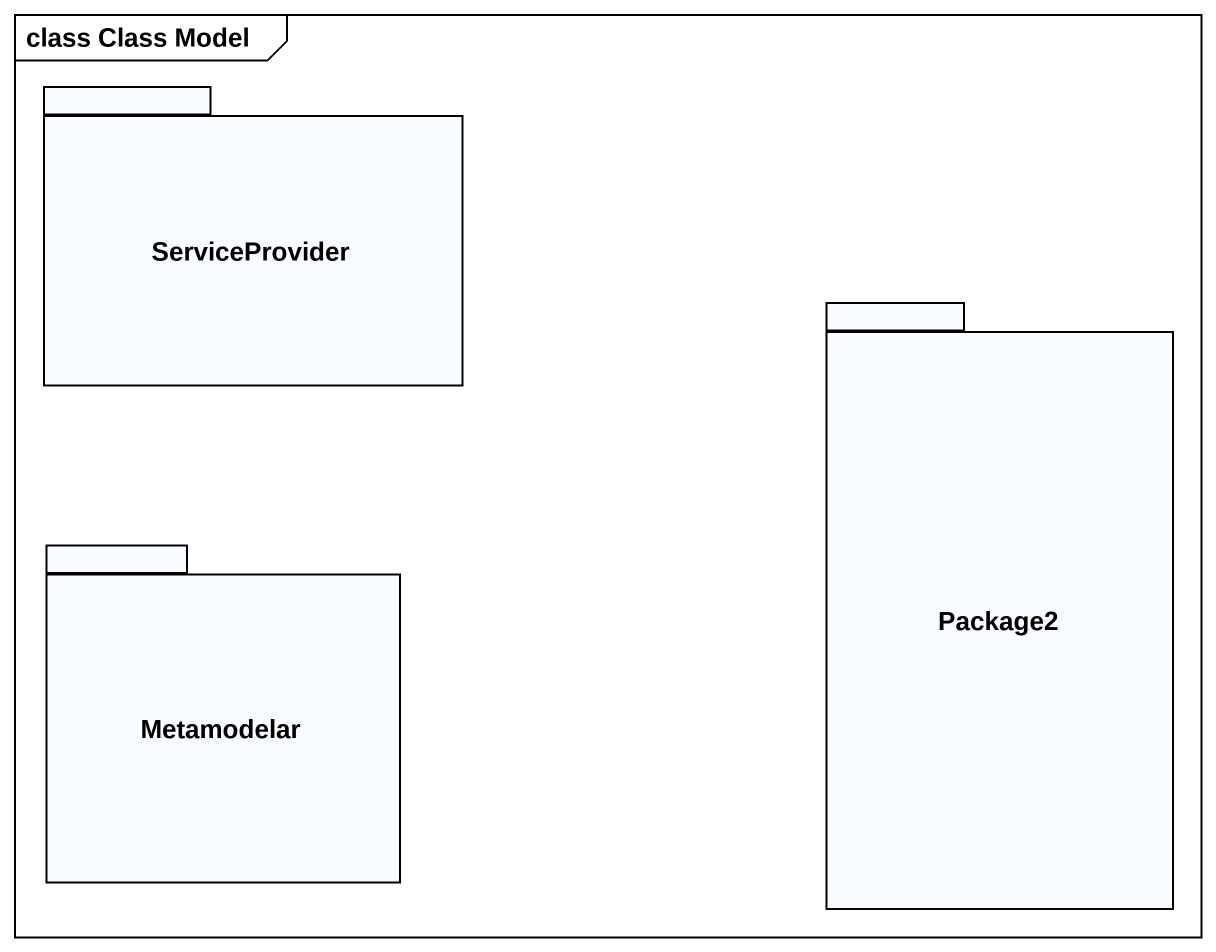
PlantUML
@startuml
mainframe class Class Model
package ServiceProvider {
}
package Package2 {
}
package Metamodelar {
}
@enduml
